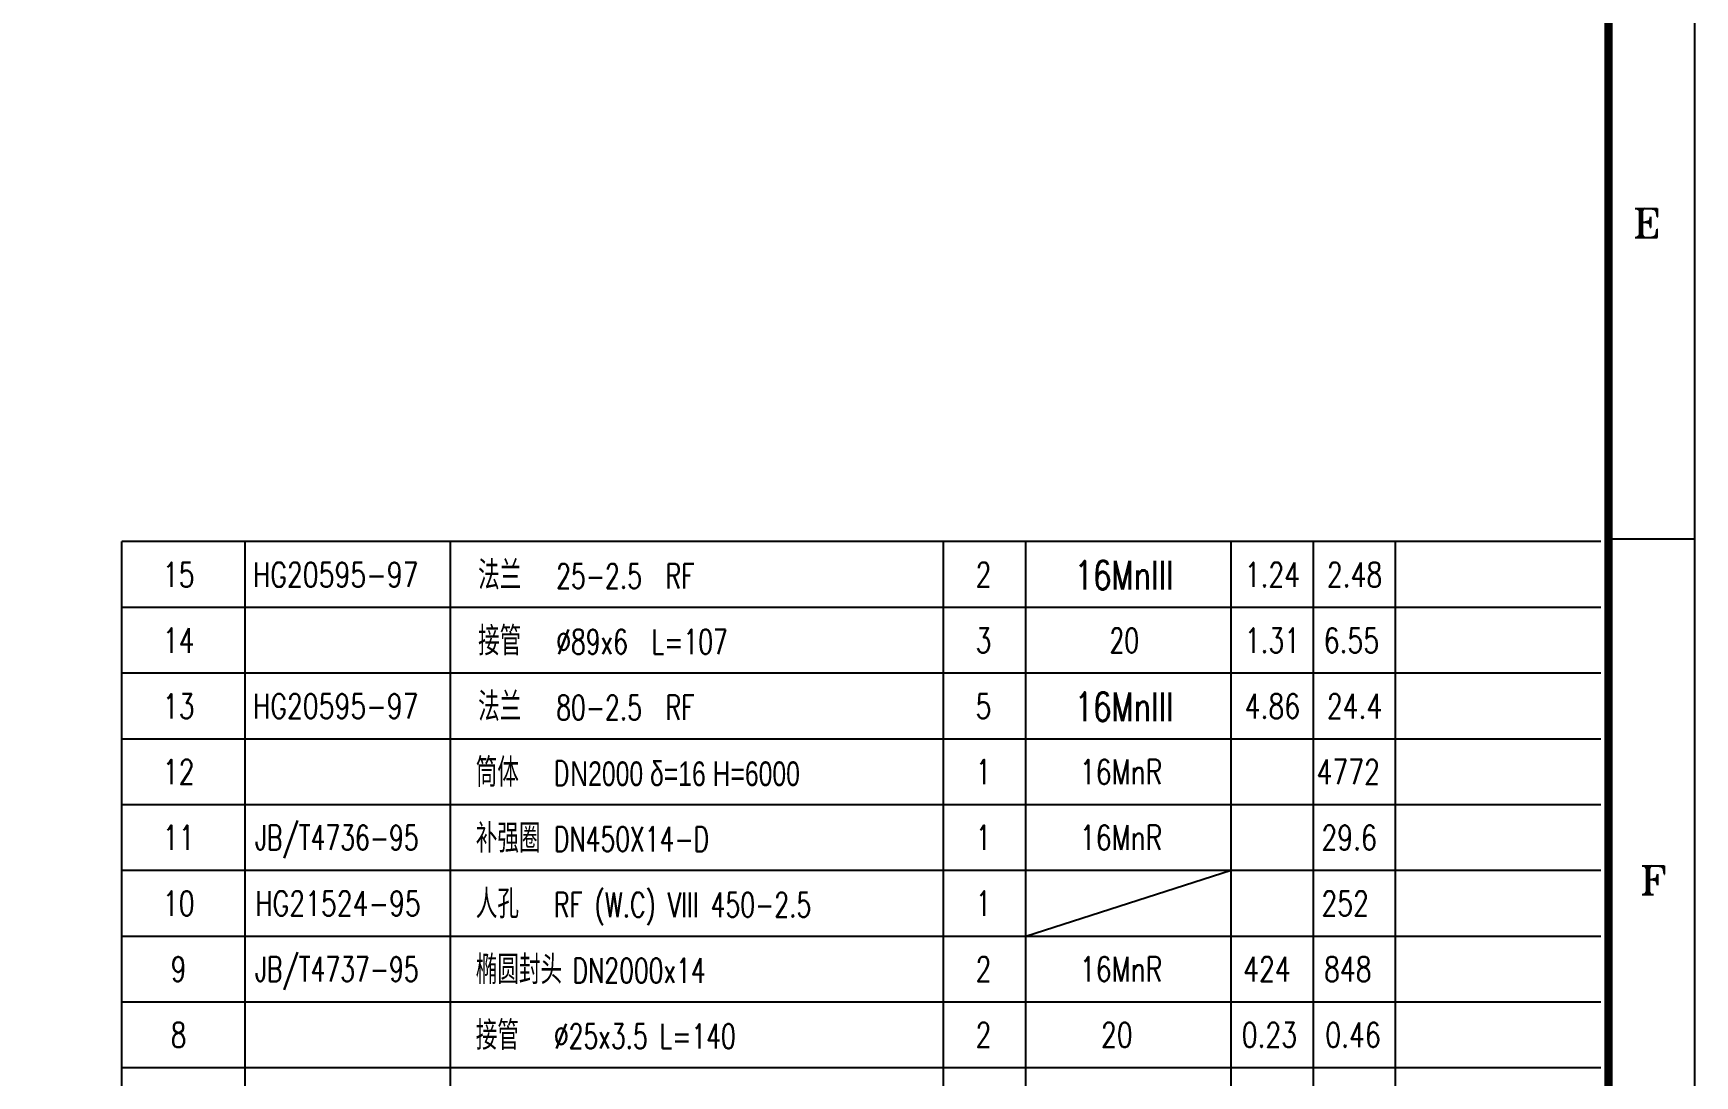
# Model space of a CAD drawing. Extents: x 0 to 1476, y -3 to 841.
# Drawn here: x 1273.6 to 1475.8, y 126.2 to 253 of the extents above; entities that cross this region are included whole.
import ezdxf

# ---------------------------------------------------------------- set-up
doc = ezdxf.new("R2010")
doc.units = 0
doc.header["$LTSCALE"] = 3
doc.header["$MEASUREMENT"] = 0
for name, color, linetype in [('1', 2, 'CONTINUOUS'), ('2', 1, 'CONTINUOUS'), ('BORDER', 7, 'CONTINUOUS')]:
    doc.layers.add(name, color=color, linetype=linetype)
doc.styles.add('GREEKS', font='greeks')
doc.styles.add('HZTXT', font='romans', dxfattribs={"width": 0.75, "bigfont": 'HZTXT'})

msp = doc.modelspace()

# ---------------------------------------------------------------- linework, layer by layer
at = {"layer": '1', "color": 2, "linetype": 'BYBLOCK'}
for p, q in [((1464.37787, 191.18051), (1284.37787, 191.18051)), ((1464.37787, 183.18051), (1284.37787, 183.18051)), ((1464.37787, 175.18051), (1284.37787, 175.18051)), ((1284.37787, 167.18051), (1464.37787, 167.18051)), ((1284.37787, 159.18051), (1464.37787, 159.18051)), ((1284.37787, 151.18051), (1464.37787, 151.18051)), ((1284.37787, 143.18051), (1464.37787, 143.18051)), ((1284.37787, 135.18051), (1464.37787, 135.18051)), ((1284.37787, 127.18051), (1464.37787, 127.18051))]:
    msp.add_line(p, q, dxfattribs=at)
at = {"layer": '1'}
msp.add_line((1394.37787, 143.18051), (1419.37787, 151.18051), dxfattribs=at)
at = {"layer": '2', "color": 1, "linetype": 'BYBLOCK'}
for p, q in [((1284.37787, 167.18051), (1284.37787, 191.18051)), ((1284.37787, 167.18051), (1284.37787, 191.18051)), ((1299.37787, 167.18051), (1299.37787, 191.18051)), ((1324.37787, 58.83987), (1324.37787, 191.18051)), ((1384.37787, 167.18051), (1384.37787, 191.18051)), ((1394.37787, 167.18051), (1394.37787, 191.18051)), ((1299.37787, 58.83987), (1299.37787, 167.18051))]:
    msp.add_line(p, q, dxfattribs=at)
at = {"layer": '2'}
for p, q in [((1419.37787, 58.79752), (1419.37787, 191.18051)), ((1429.37787, 64.68051), (1429.37787, 191.18051)), ((1439.37787, 58.79752), (1439.37787, 191.18051)), ((1284.37787, 58.83987), (1284.37787, 167.18051)), ((1384.37787, 58.79752), (1384.37787, 167.18051)), ((1394.37787, 58.79752), (1394.37787, 167.18051))]:
    msp.add_line(p, q, dxfattribs=at)
at = {"layer": 'BORDER'}
for p, q in [((1475.7913, -2.52293), (1475.7913, 591.47707)), ((1475.7913, 191.47707), (1465.2913, 191.47707))]:
    msp.add_line(p, q, dxfattribs=at)
at = {"layer": 'BORDER', "color": 7}
for p, q in [((1468.55663, 231.71632), (1471.22343, 231.71632)), ((1468.73845, 231.71632), (1469.0718, 231.53449)), ((1468.88998, 231.71632), (1469.0718, 231.38297)), ((1469.0718, 231.71632), (1469.0718, 228.20099)), ((1469.0718, 231.53449), (1469.10211, 231.53449)), ((1469.0718, 231.38297), (1469.10211, 231.38297)), ((1469.22333, 231.53449), (1469.22333, 228.38282)), ((1469.40515, 231.71632), (1469.40515, 228.20099)), ((1469.55668, 231.71632), (1469.40515, 231.38297)), ((1469.7385, 231.71632), (1469.40515, 231.53449)), ((1469.40515, 231.53449), (1469.43546, 231.53449)), ((1469.40515, 231.38297), (1469.43546, 231.38297)), ((1470.40521, 230.71627), (1470.22338, 230.04957)), ((1470.40521, 231.71632), (1471.22343, 231.53449)), ((1470.40521, 230.71627), (1470.40521, 229.38287)), ((1470.73856, 231.71632), (1471.22343, 231.38297)), ((1470.89008, 231.71632), (1471.22343, 231.20114)), ((1471.07191, 231.71632), (1471.22343, 230.71627)), ((1471.22343, 231.71632), (1471.22343, 230.71627)), ((1471.22343, 231.53449), (1471.25373, 231.53449)), ((1471.22343, 231.38297), (1471.25373, 231.38297)), ((1471.22343, 231.20114), (1471.25373, 231.20114)), ((1471.22343, 230.71627), (1471.25373, 230.71627)), ((1471.22343, 230.71627), (1471.25373, 230.71627)), ((1469.0718, 228.53434), (1468.88998, 228.20099)), ((1469.40515, 230.04957), (1470.40521, 230.04957)), ((1469.40515, 228.53434), (1469.55668, 228.20099)), ((1470.40521, 230.20109), (1469.7385, 230.04957)), ((1469.7385, 230.04957), (1470.40521, 229.86774)), ((1470.40521, 230.38292), (1470.07185, 230.04957)), ((1470.07185, 230.04957), (1470.40521, 229.71622)), ((1470.22338, 230.04957), (1470.40521, 229.38287)), ((1470.40521, 230.04957), (1470.43551, 230.04957)), ((1470.40521, 229.86774), (1470.43551, 229.86774)), ((1470.40521, 229.71622), (1470.43551, 229.71622)), ((1470.40521, 229.38287), (1470.43551, 229.38287)), ((1470.40521, 229.38287), (1470.43551, 229.38287)), ((1470.73856, 228.20099), (1471.22343, 228.53434)), ((1470.89008, 228.20099), (1471.22343, 228.71617)), ((1471.07191, 228.20099), (1471.22343, 229.20104)), ((1471.22343, 228.20099), (1471.22343, 229.20104)), ((1471.22343, 229.20104), (1471.25373, 229.20104)), ((1471.22343, 229.20104), (1471.25373, 229.20104)), ((1471.22343, 228.71617), (1471.25373, 228.71617)), ((1471.22343, 228.53434), (1471.25373, 228.53434)), ((1468.55663, 228.20099), (1471.22343, 228.20099)), ((1469.0718, 228.38282), (1468.73845, 228.20099)), ((1468.73845, 228.20099), (1468.76876, 228.20099)), ((1468.88998, 228.20099), (1468.92028, 228.20099)), ((1469.0718, 228.20099), (1469.10211, 228.20099)), ((1469.22333, 228.38282), (1469.25363, 228.38282)), ((1469.40515, 228.38282), (1469.7385, 228.20099)), ((1469.40515, 228.20099), (1469.43546, 228.20099)), ((1469.55668, 228.20099), (1469.58698, 228.20099)), ((1469.7385, 228.20099), (1469.76881, 228.20099)), ((1470.40521, 228.20099), (1471.22343, 228.38282)), ((1471.22343, 228.38282), (1471.25373, 228.38282)), ((1469.39311, 151.71226), (1472.05991, 151.71226)), ((1469.57493, 151.71226), (1469.90828, 151.56074)), ((1469.72646, 151.71226), (1469.90828, 151.37891)), ((1469.90828, 151.71226), (1469.90828, 148.22724)), ((1470.24163, 151.71226), (1470.24163, 148.22724)), ((1470.39316, 151.71226), (1470.24163, 151.37891)), ((1470.57498, 151.71226), (1470.24163, 151.56074)), ((1471.24168, 151.71226), (1472.05991, 151.56074)), ((1471.57503, 151.71226), (1472.05991, 151.37891)), ((1471.72656, 151.71226), (1472.05991, 151.22739)), ((1471.90838, 151.71226), (1472.05991, 150.71221)), ((1472.05991, 151.71226), (1472.05991, 150.71221)), ((1469.90828, 151.56074), (1469.93859, 151.56074)), ((1469.90828, 151.37891), (1469.93859, 151.37891)), ((1470.05981, 151.56074), (1470.05981, 148.37876)), ((1470.24163, 151.56074), (1470.27194, 151.56074)), ((1470.24163, 151.37891), (1470.27194, 151.37891)), ((1470.24163, 150.04551), (1471.24168, 150.04551)), ((1471.24168, 150.22734), (1470.57498, 150.04551)), ((1470.57498, 150.04551), (1471.24168, 149.89399)), ((1471.24168, 150.37886), (1470.90833, 150.04551)), ((1470.90833, 150.04551), (1471.24168, 149.71216)), ((1471.24168, 150.71221), (1471.05986, 150.04551)), ((1471.05986, 150.04551), (1471.24168, 149.37881)), ((1471.24168, 150.71221), (1471.24168, 149.37881)), ((1471.24168, 150.04551), (1471.27199, 150.04551)), ((1471.24168, 149.89399), (1471.27199, 149.89399)), ((1471.24168, 149.71216), (1471.27199, 149.71216)), ((1472.05991, 151.56074), (1472.09021, 151.56074)), ((1472.05991, 151.37891), (1472.09021, 151.37891)), ((1472.05991, 151.22739), (1472.09021, 151.22739)), ((1472.05991, 150.71221), (1472.09021, 150.71221)), ((1472.05991, 150.71221), (1472.09021, 150.71221)), ((1469.39311, 148.22724), (1470.72651, 148.22724)), ((1469.90828, 148.37876), (1469.57493, 148.22724)), ((1469.57493, 148.22724), (1469.60524, 148.22724)), ((1469.90828, 148.56059), (1469.72646, 148.22724)), ((1469.72646, 148.22724), (1469.75676, 148.22724)), ((1469.90828, 148.22724), (1469.93859, 148.22724)), ((1470.05981, 148.37876), (1470.09011, 148.37876)), ((1470.24163, 148.56059), (1470.39316, 148.22724)), ((1470.24163, 148.37876), (1470.57498, 148.22724)), ((1470.24163, 148.22724), (1470.27194, 148.22724)), ((1470.39316, 148.22724), (1470.42346, 148.22724)), ((1470.57498, 148.22724), (1470.60529, 148.22724)), ((1470.72651, 148.22724), (1470.75681, 148.22724)), ((1471.24168, 149.37881), (1471.27199, 149.37881)), ((1471.24168, 149.37881), (1471.27199, 149.37881))]:
    msp.add_line(p, q, dxfattribs=at)
at = {"layer": 'BORDER', "const_width": 1}
msp.add_lwpolyline([(660.2913, 7.97707), (1465.2913, 7.97707), (1465.2913, 580.97707), (660.2913, 580.97707)], close=True, dxfattribs=at)

# ---------------------------------------------------------------- texts
at = {"layer": '1', "color": 3, "linetype": 'BYBLOCK', "style": 'HZTXT'}
for s, height, width, p in [('15', 3, 0.75, (1289.36953, 185.65528)), ('HG20595-97', 3, 0.75, (1300.3296, 185.65528)), ('法兰', 3.5, 0.75, (1327.73839, 185.33581)), ('25-2.5  RF', 3, 0.7, (1337.24124, 185.4888)), ('2', 3, 0.75, (1388.27323, 185.65528)), ('16MnIII', 3.5, 0.75, (1400.31419, 185.33581)), ('1.24', 3, 0.75, (1421.01742, 185.65528)), ('2.48', 3, 0.75, (1431.01742, 185.65528)), ('14', 3, 0.75, (1289.36953, 177.65528)), ('接管', 3.5, 0.75, (1327.73839, 177.33581)), ('%%c89x6  L=107', 3, 0.7, (1337.24124, 177.4888)), ('3', 3, 0.75, (1388.27323, 177.65528)), ('20', 3, 0.7, (1404.56371, 177.65528)), ('1.31', 3, 0.75, (1421.01742, 177.65528)), ('6.55', 3, 0.75, (1430.6381, 177.65528)), ('13', 3, 0.75, (1289.36953, 169.65528)), ('HG20595-97', 3, 0.75, (1300.3296, 169.65528)), ('法兰', 3.5, 0.75, (1327.73839, 169.33581)), ('80-2.5  RF', 3, 0.7, (1337.24124, 169.4888)), ('5', 3, 0.75, (1388.27323, 169.65528)), ('16MnIII', 3.5, 0.75, (1400.31419, 169.33581)), ('4.86', 3, 0.75, (1421.01742, 169.65528)), ('24.4', 3, 0.75, (1431.01742, 169.65528)), ('12', 3, 0.75, (1289.36953, 161.65528)), ('筒体', 3.5, 0.75, (1327.45521, 161.33581)), ('D', 3, 0.7, (1336.96397, 161.4888)), ('1', 3, 0.75, (1388.27323, 161.65528)), ('16MnR', 3, 0.75, (1400.96799, 161.65528)), ('4772', 3, 0.75, (1429.76843, 161.65528)), ('11', 3, 0.75, (1289.36953, 153.65528)), ('JB/T4736-95', 3, 0.7, (1300.60848, 153.65528)), ('补强圈', 3.5, 0.75, (1327.45521, 153.33581)), ('DN450X14-D', 3, 0.7, (1336.95806, 153.4888)), ('1', 3, 0.75, (1388.27323, 153.65528)), ('16MnR', 3, 0.75, (1400.96799, 153.65528)), ('29.6', 3, 0.75, (1430.35554, 153.65528)), ('10', 3, 0.75, (1289.36953, 145.65528)), ('HG21524-95', 3, 0.75, (1300.60848, 145.65528)), ('人孔', 3.5, 0.75, (1327.45521, 145.33581)), ('RF (W.C) VIII 450-2.5', 3, 0.7, (1336.95806, 145.4888)), ('1', 3, 0.75, (1388.27323, 145.65528)), ('252', 3, 0.75, (1430.35554, 145.65528)), ('9', 3, 0.75, (1290.31951, 137.65528)), ('JB/T4737-95', 3, 0.7, (1300.60848, 137.65528)), ('椭圆封头', 3.5, 0.75, (1327.45521, 137.33581)), ('DN2000x14', 3, 0.7, (1339.22582, 137.4888)), ('2', 3, 0.75, (1388.27323, 137.65528)), ('16MnR', 3, 0.75, (1400.96799, 137.65528)), ('424', 3, 0.75, (1420.83612, 137.65528)), ('848', 3, 0.75, (1430.68233, 137.65528)), ('8', 3, 0.75, (1290.31951, 129.65528)), ('接管', 3.5, 0.75, (1327.45521, 129.33581)), ('%%C25x3.5 L=140', 3, 0.7, (1336.95806, 129.4888)), ('2', 3, 0.75, (1388.27323, 129.65528)), ('20', 3, 0.75, (1403.53413, 129.65528)), ('0.23', 3, 0.75, (1420.65336, 129.65528)), ('0.46', 3, 0.75, (1430.82419, 129.65528))]:
    msp.add_text(s, height=height, dxfattribs=dict(at, width=width)).set_placement(p)
at = {"layer": '1', "color": 3, "style": 'GREEKS', "width": 0.75}
msp.add_text('N2000 d=16 H=6000', height=3, dxfattribs=at).set_placement((1338.95599, 161.4313))

doc.saveas('drawing.dxf')
